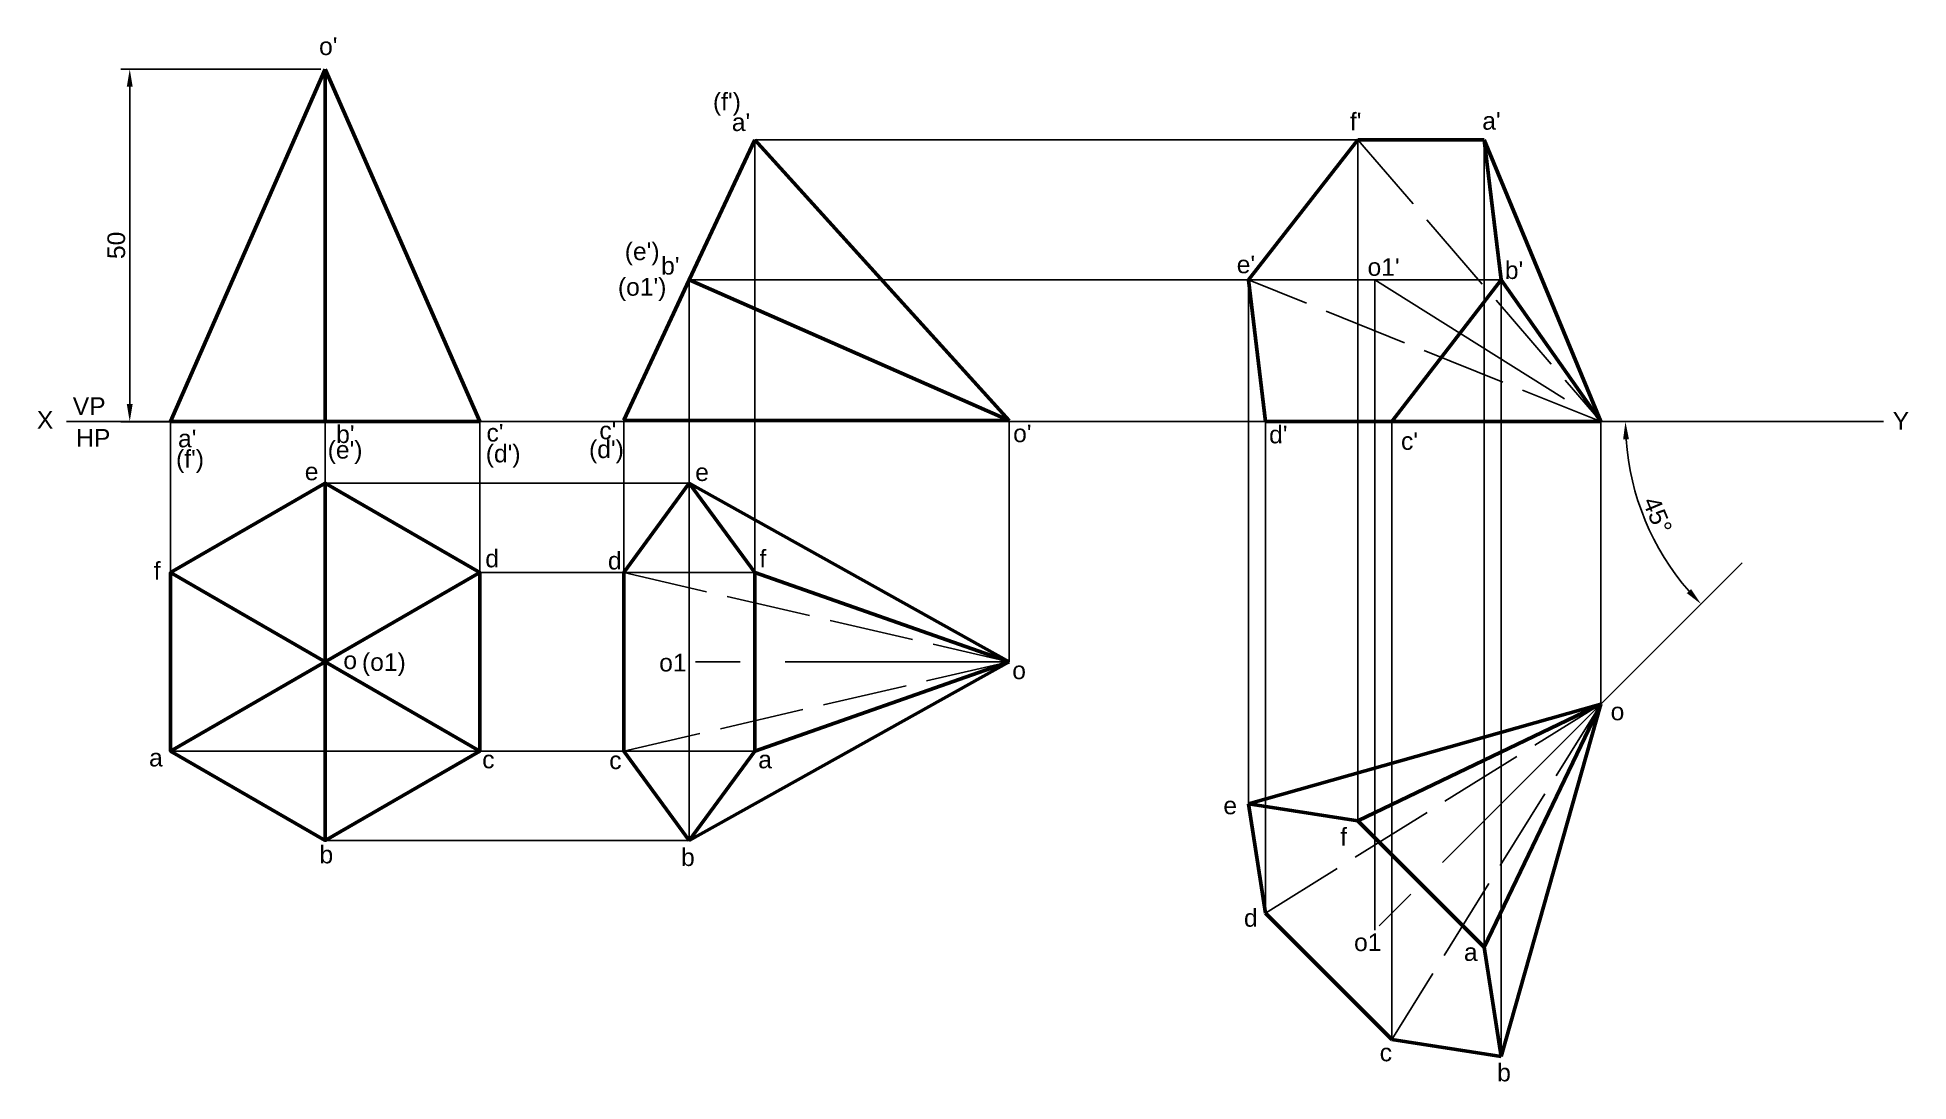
# Paper-space layout 'Layout9' of a CAD drawing. Header units: millimetres. Extents: x 8 to 274, y 6 to 154.
import ezdxf

# ---------------------------------------------------------------- set-up
doc = ezdxf.new("R2010")
doc.units = ezdxf.units.MM
doc.linetypes.add('ACAD_ISO02W100', pattern=[15, 12, -3])
doc.linetypes.add('CENTER', pattern=[50.8, 31.75, -6.35, 6.35, -6.35])
doc.styles.get("Standard").update_dxf_attribs({"font": 'arial.ttf'})
doc.dimstyles.new('ISO-25', dxfattribs={"dimtxt": 2.5, "dimasz": 2.5, "dimexe": 1.25, "dimexo": 0.625, "dimtad": 1, "dimtxsty": 'Standard', "dimcen": 2.5, "dimadec": 0, "dimazin": 0, "dimtfac": 1, "dimtmove": 0, "dimatfit": 3, "dimfxl": 1, "dimarcsym": 0})

# ---------------------------------------------------------------- blocks, each defined once
blk = doc.blocks.new('*D59')
at = {"color": 0, "lineweight": -2, "transparency": 16777216}
blk.add_arc((270.06, 99.85), 36.57, 183.9172, 221.0828, dxfattribs=at)
at = {"color": 0, "lineweight": 40, "transparency": 16777216}
for points in [[(233.15, 97.34), (233.98, 97.37), (233.48, 99.85)], [(242.79, 76.1), (242.18, 75.53), (244.19, 73.99)]]:
    blk.add_solid(points, dxfattribs=at)
at = {"layer": 'Defpoints', "color": 0, "lineweight": 40, "transparency": 16777216}
for p in [(12.51, 99.85), (270.06, 99.85), (234.73, 90.39), (250.03, 79.83), (230, 59.8)]:
    blk.add_point(p, dxfattribs=at)
at = {"color": 0, "transparency": 16777216, "insert": (238.02, 86.58), "char_height": 2.5, "attachment_point": 5, "rotation": 292.5}
blk.add_mtext('45°', dxfattribs=at)
blk = doc.blocks.new('*D60')
at = {"color": 0, "lineweight": -2, "transparency": 16777216}
for p, q in [((48.55, 149.85), (20.22, 149.85)), ((21.47, 102.35), (21.47, 147.35)), ((48.55, 99.85), (20.22, 99.85))]:
    blk.add_line(p, q, dxfattribs=at)
at = {"color": 0, "lineweight": 40, "transparency": 16777216}
for points in [[(21.05, 147.35), (21.88, 147.35), (21.47, 149.85)], [(21.05, 102.35), (21.88, 102.35), (21.47, 99.85)]]:
    blk.add_solid(points, dxfattribs=at)
at = {"layer": 'Defpoints', "color": 0, "lineweight": 40, "transparency": 16777216}
for p in [(21.47, 149.85), (49.17, 149.85), (49.17, 99.85)]:
    blk.add_point(p, dxfattribs=at)
at = {"color": 0, "transparency": 16777216, "insert": (19.57, 124.85), "char_height": 2.5, "attachment_point": 5, "rotation": 90}
blk.add_mtext('50', dxfattribs=at)

psp = doc.layouts.new('Layout9')

# ---------------------------------------------------------------- linework, layer by layer
at = {"lineweight": 50}
for p, q in [((49.174, 149.853), (27.246, 99.853)), ((49.174, 99.853), (49.174, 149.853)), ((71.103, 99.853), (49.174, 149.853)), ((100.788, 119.946), (110.056, 139.82)), ((110.056, 139.82), (146.118, 100.002)), ((180.045, 119.946), (195.55, 139.82)), ((195.55, 139.82), (213.455, 139.82)), ((213.455, 139.82), (215.854, 119.946)), ((213.455, 139.82), (230.003, 99.853)), ((91.521, 100.072), (100.788, 119.946)), ((100.788, 119.946), (146.118, 100.002)), ((182.444, 99.853), (180.045, 119.946)), ((215.854, 119.946), (200.349, 99.853)), ((215.854, 119.946), (230.003, 99.853)), ((27.246, 99.853), (49.174, 99.853)), ((49.174, 99.853), (71.103, 99.853)), ((91.521, 100.072), (146.118, 100.002)), ((200.349, 99.853), (182.444, 99.853)), ((230.003, 99.853), (200.349, 99.853)), ((49.174, 91.106), (49.174, 40.464)), ((100.788, 91.106), (91.521, 78.446)), ((110.056, 78.446), (100.788, 91.106)), ((100.788, 91.106), (146.118, 65.785)), ((27.246, 53.125), (71.103, 78.446)), ((27.246, 78.446), (71.103, 53.125)), ((91.521, 78.446), (91.521, 53.125)), ((110.056, 53.125), (110.056, 78.446)), ((146.118, 65.785), (110.056, 78.446)), ((146.118, 65.785), (100.788, 40.464)), ((110.056, 53.125), (146.118, 65.785)), ((180.045, 45.652), (230.003, 59.8)), ((230.003, 59.8), (195.55, 43.252)), ((213.455, 25.348), (230.003, 59.8)), ((230.003, 59.8), (215.854, 9.843)), ((91.521, 53.125), (100.788, 40.464)), ((100.788, 40.464), (110.056, 53.125)), ((195.55, 43.252), (180.045, 45.652)), ((180.045, 45.652), (182.444, 30.146)), ((213.455, 25.348), (195.55, 43.252)), ((182.444, 30.146), (200.349, 12.242)), ((215.854, 9.843), (213.455, 25.348)), ((200.349, 12.242), (215.854, 9.843))]:
    psp.add_line(p, q, dxfattribs=at)
for p, q in [((110.056, 139.82), (110.056, 53.125)), ((213.455, 139.82), (110.056, 139.82)), ((195.55, 43.252), (195.55, 139.82)), ((213.455, 25.348), (213.455, 139.82)), ((100.788, 119.946), (100.788, 40.464)), ((100.788, 119.946), (215.854, 119.946)), ((180.045, 45.652), (180.045, 119.946)), ((197.95, 27.747), (197.95, 119.946)), ((215.854, 119.946), (215.854, 9.843)), ((12.508, 99.853), (270.056, 99.853)), ((27.246, 78.446), (27.246, 99.853)), ((49.174, 91.106), (49.174, 99.853)), ((71.103, 78.446), (71.103, 99.853)), ((91.521, 100.072), (91.521, 53.125)), ((146.118, 100.002), (146.118, 65.785)), ((182.444, 30.146), (182.444, 99.853)), ((200.349, 12.242), (200.349, 99.853)), ((230.003, 59.8), (230.003, 99.853)), ((49.174, 91.106), (100.788, 91.106)), ((250.029, 79.827), (230.003, 59.8)), ((71.103, 78.446), (110.056, 78.446)), ((110.056, 53.125), (27.246, 53.125)), ((100.788, 40.464), (49.174, 40.464))]:
    psp.add_line(p, q)
at = {"linetype": 'ACAD_ISO02W100'}
for p, q in [((195.55, 139.82), (230.003, 99.853)), ((230.003, 99.853), (180.045, 119.946)), ((91.521, 78.446), (146.118, 65.785)), ((146.118, 65.785), (91.521, 53.125)), ((182.444, 30.146), (230.003, 59.8)), ((230.003, 59.8), (200.349, 12.242))]:
    psp.add_line(p, q, dxfattribs=at)
at = {"linetype": 'CENTER'}
for p, q in [((197.95, 119.946), (230.003, 99.853)), ((146.118, 65.785), (100.788, 65.785)), ((230.003, 59.8), (197.95, 27.747))]:
    psp.add_line(p, q, dxfattribs=at)
at = {"lineweight": 50}
psp.add_lwpolyline([(49.174, 91.106), (27.246, 78.446), (27.246, 53.125), (49.174, 40.464), (71.103, 53.125), (71.103, 78.446)], close=True, dxfattribs=at)

# ---------------------------------------------------------------- texts
at = {"char_height": 2.5, "attachment_point": 1}
for s, width, insert in [("o'", 5.03474, (48.305, 154.344)), ("(f')", 2.67257, (104.136, 146.49)), ("a'", 2.7362, (106.809, 143.565)), ("f'", 4.78803, (194.425, 143.662)), ("a'", 2.26588, (213.181, 143.756)), ("(e')", 3.32462, (91.638, 125.261)), ("b'", 2.15485, (96.792, 123.207)), ("e'", 3.60518, (178.383, 123.398)), ("o1'", 2.61616, (196.923, 123.034)), ("b'", 3.6198, (216.386, 122.586)), ("(o1')", 2.95522, (90.664, 120.217)), ('X', 4.8222, (8.304, 101.347)), ('VP', 3.0205, (13.391, 103.306)), ('Y', 6.7514, (271.362, 101.234)), ('HP', 3.33845, (13.868, 98.805)), ("a'", 2.04396, (28.315, 98.715)), ("b'", 4.13308, (50.728, 99.321)), ("c'", 1.40145, (72.037, 99.536)), ("c'", 2.19655, (88.035, 99.853)), ("o'", 4.40462, (146.687, 99.444)), ("d'", 3.33881, (182.973, 99.281)), ("c'", 3.56212, (201.667, 98.357)), ("(f')", 2.49818, (28.031, 95.834)), ("(e')", 2.82075, (49.526, 97.114)), ("(d')", 2.97808, (71.933, 96.582)), ("(d')", 1.76945, (86.571, 97.19)), ('e', 2.55282, (46.278, 94.04)), ('e', 1.86014, (101.619, 93.937)), ('f', 2.50366, (24.858, 79.957)), ('d', 1.53758, (71.866, 81.693)), ('d', 2.35337, (89.249, 81.391)), ('f', 2.04615, (110.733, 81.67)), ('o', 1.95701, (51.743, 67.268)), ('(o1)', 2.27789, (54.384, 67.012)), ('o1', 4.27092, (96.515, 66.931)), ('o', 3.06019, (146.558, 65.839)), ('o', 5.50786, (231.38, 60.004)), ('a', 3.24549, (24.209, 53.458)), ('c', 1.1105, (71.429, 53.196)), ('c', 3.45184, (89.436, 53.076)), ('a', 2.34023, (110.557, 53.193)), ('e', 2.38286, (176.488, 46.674)), ('b', 2.57653, (48.365, 39.713)), ('f', 2.33414, (193.049, 42.241)), ('b', 2.86678, (99.616, 39.338)), ('d', 2.99292, (179.404, 30.726)), ('o1', 2.43783, (195.013, 27.272)), ('a', 2.40636, (210.582, 25.878)), ('c', 2.71926, (198.646, 11.643)), ('b', 2.20272, (215.298, 8.798))]:
    psp.add_mtext_dynamic_manual_height_columns(s, width=width, gutter_width=12.5, heights=[0], dxfattribs=dict(at, insert=insert))

# ---------------------------------------------------------------- dimensions: what is measured, and where the dimension line sits
dim = psp.add_linear_dim(base=(21.468, 149.853), p1=(49.174, 99.853), p2=(49.174, 149.853), angle=90, dimstyle='ISO-25')
dim.commit()
dim.dimension.update_dxf_attribs({"geometry": '*D60', "text_midpoint": (19.567, 124.853)})
dim = psp.add_angular_dim_2l(base=(234.727, 90.387), line1=((12.508, 99.853), (270.056, 99.853)), line2=((250.029, 79.827), (230.003, 59.8)), dimstyle='ISO-25')
dim.commit()
dim.dimension.update_dxf_attribs({"geometry": '*D59', "text_midpoint": (238.017, 86.582)})

doc.saveas('drawing.dxf')
